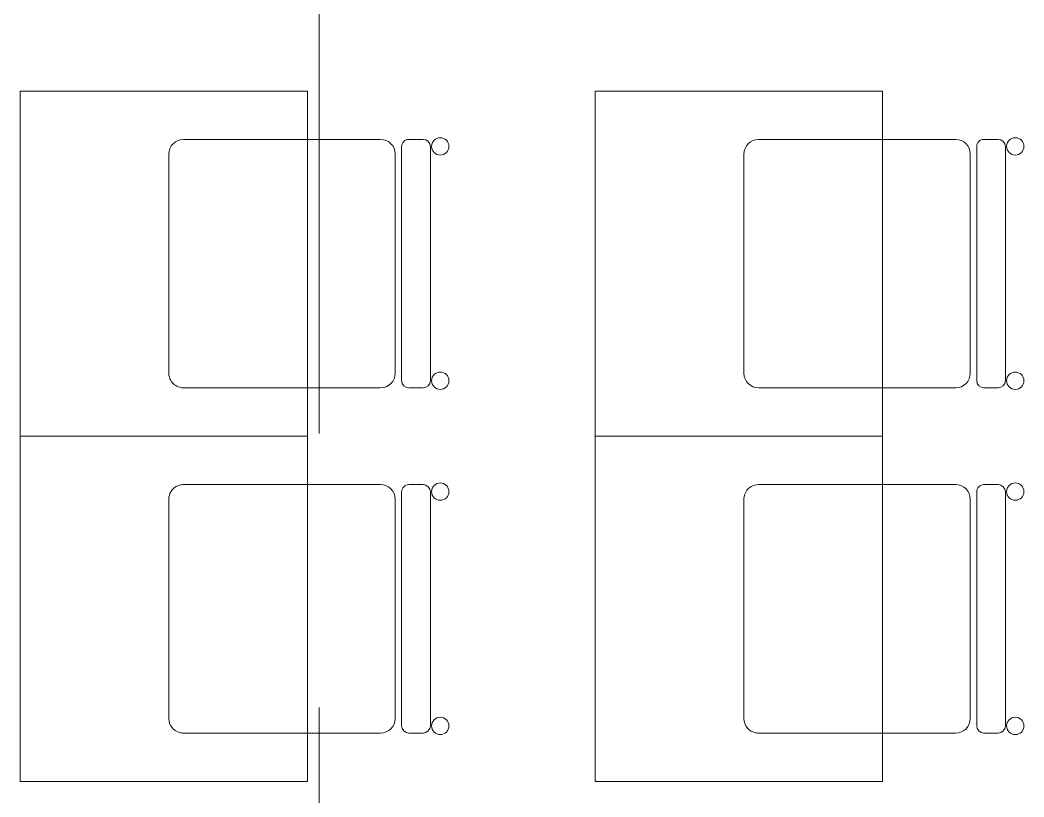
# Model space of a CAD drawing. Header units: millimetres. Extents: x 35840 to 252964, y -8553 to 29000.
# Drawn here: x 42640 to 44386, y 1073 to 2423 of the extents above; entities that cross this region are included whole.
import ezdxf

# ---------------------------------------------------------------- set-up
doc = ezdxf.new("R2010")
doc.units = ezdxf.units.MM
doc.linetypes.add('Осевая', pattern=[3175, 635, -476.25, 1587.5, -476.25])
doc.layers.add('I-FURN-1', color=9, linetype='Continuous', lineweight=9, true_color=0x808080)
doc.layers.add('Оси-2', color=7, linetype='Осевая', lineweight=9)

# ---------------------------------------------------------------- blocks, each defined once
blk = doc.blocks.new('Стол базовый прямоугольный - 1_7а-25476368-План расстановки мебели и оборудования 1 этажа в осях 12-23')
at = {"layer": 'I-FURN-1'}
for p, q in [((250, 300), (-250, 300)), ((-250, 300), (-250, -300)), ((250, -300), (250, 300)), ((-250, -300), (250, -300))]:
    blk.add_line(p, q, dxfattribs=at)
blk = doc.blocks.new('Стул Breuer - 1_9а-V77-План расстановки мебели и оборудования 1 этажа в осях 12-23')
at = {"layer": 'I-FURN-1'}
for p, q in [((190.5, 241.3), (-190.5, 241.3)), ((-215.9, 215.9), (-215.9, 0)), ((215.9, 0), (215.9, 215.9)), ((-215.9, 0), (-215.9, -127)), ((215.9, -127), (215.9, 0)), ((-190.5, -152.4), (190.5, -152.4)), ((203.2, -163.5), (-203.2, -163.5)), ((-215.9, -176.2), (-215.9, -200.8)), ((215.9, -200.8), (215.9, -176.2)), ((-203.2, -213.5), (203.2, -213.5))]:
    blk.add_line(p, q, dxfattribs=at)
for centre, radius, start, end in [((-190.5, 215.9), 25.4, 90, 180), ((190.5, 215.9), 25.4, 45, 90), ((190.5, 215.9), 25.4, 0, 45), ((-190.5, -127), 25.4, 180, 270), ((190.5, -127), 25.4, 270, 360), ((-203.2, -176.2), 12.7, 90, 180), ((203.2, -176.2), 12.7, 360, 90), ((-203.2, -200.8), 12.7, 180, 270), ((203.2, -200.8), 12.7, 270, 360), ((-203.5, -230.6), 15.1, 360, 180), ((203.7, -230.6), 15.1, 360, 180), ((-203.5, -230.6), 15.1, 180, 360), ((203.7, -230.6), 15.1, 180, 360)]:
    blk.add_arc(centre, radius, start, end, dxfattribs=at)
blk = doc.blocks.new('Стул Breuer - 1_9а-V78-План расстановки мебели и оборудования 1 этажа в осях 12-23')
at = {"layer": 'I-FURN-1'}
for p, q in [((190.5, 241.3), (-190.5, 241.3)), ((-215.9, 215.9), (-215.9, 0)), ((215.9, 0), (215.9, 215.9)), ((-215.9, 0), (-215.9, -127)), ((215.9, -127), (215.9, 0)), ((-190.5, -152.4), (190.5, -152.4)), ((203.2, -163.5), (-203.2, -163.5)), ((-215.9, -176.2), (-215.9, -200.8)), ((215.9, -200.8), (215.9, -176.2)), ((-203.2, -213.5), (203.2, -213.5))]:
    blk.add_line(p, q, dxfattribs=at)
for centre, radius, start, end in [((-190.5, 215.9), 25.4, 135, 165), ((-190.5, 215.9), 25.4, 105, 135), ((-190.5, 215.9), 25.4, 90, 105), ((190.5, 215.9), 25.4, 75, 90), ((190.5, 215.9), 25.4, 30, 75), ((190.5, 215.9), 25.4, 0, 30), ((-190.5, 215.9), 25.4, 165, 180), ((-190.5, -127), 25.4, 180, 270), ((190.5, -127), 25.4, 270, 360), ((-203.2, -176.2), 12.7, 90, 180), ((203.2, -176.2), 12.7, 360, 90), ((-203.2, -200.8), 12.7, 180, 270), ((203.2, -200.8), 12.7, 270, 360), ((-203.5, -230.6), 15.1, 360, 180), ((203.7, -230.6), 15.1, 360, 180), ((-203.5, -230.6), 15.1, 180, 360), ((203.7, -230.6), 15.1, 180, 360)]:
    blk.add_arc(centre, radius, start, end, dxfattribs=at)
blk = doc.blocks.new('Стул Breuer - 1_9а-V79-План расстановки мебели и оборудования 1 этажа в осях 12-23')
at = {"layer": 'I-FURN-1'}
for p, q in [((190.5, 241.3), (-190.5, 241.3)), ((-215.9, 215.9), (-215.9, 0)), ((215.9, 0), (215.9, 215.9)), ((-215.9, 0), (-215.9, -127)), ((215.9, -127), (215.9, 0)), ((-190.5, -152.4), (190.5, -152.4)), ((203.2, -163.5), (-203.2, -163.5)), ((-215.9, -176.2), (-215.9, -200.8)), ((215.9, -200.8), (215.9, -176.2)), ((-203.2, -213.5), (203.2, -213.5))]:
    blk.add_line(p, q, dxfattribs=at)
for centre, radius, start, end in [((-190.5, 215.9), 25.4, 120, 165), ((-190.5, 215.9), 25.4, 90, 120), ((190.5, 215.9), 25.4, 45, 90), ((190.5, 215.9), 25.4, 0, 45), ((-190.5, 215.9), 25.4, 165, 180), ((-190.5, -127), 25.4, 180, 270), ((190.5, -127), 25.4, 270, 360), ((-203.2, -176.2), 12.7, 90, 180), ((203.2, -176.2), 12.7, 360, 90), ((-203.2, -200.8), 12.7, 180, 270), ((203.2, -200.8), 12.7, 270, 360), ((-203.5, -230.6), 15.1, 360, 180), ((203.7, -230.6), 15.1, 360, 180), ((-203.5, -230.6), 15.1, 180, 360), ((203.7, -230.6), 15.1, 180, 360)]:
    blk.add_arc(centre, radius, start, end, dxfattribs=at)
blk = doc.blocks.new('Стул Breuer - 1_9а-V80-План расстановки мебели и оборудования 1 этажа в осях 12-23')
at = {"layer": 'I-FURN-1'}
for p, q in [((190.5, 241.3), (-190.5, 241.3)), ((-215.9, 215.9), (-215.9, 0)), ((215.9, 0), (215.9, 215.9)), ((-215.9, 0), (-215.9, -127)), ((215.9, -127), (215.9, 0)), ((-190.5, -152.4), (190.5, -152.4)), ((203.2, -163.5), (-203.2, -163.5)), ((-215.9, -176.2), (-215.9, -200.8)), ((215.9, -200.8), (215.9, -176.2)), ((-203.2, -213.5), (203.2, -213.5))]:
    blk.add_line(p, q, dxfattribs=at)
for centre, radius, start, end in [((-190.5, 215.9), 25.4, 90, 165), ((190.5, 215.9), 25.4, 30, 90), ((190.5, 215.9), 25.4, 15, 30), ((-190.5, 215.9), 25.4, 165, 180), ((190.5, 215.9), 25.4, 0, 15), ((-190.5, -127), 25.4, 180, 270), ((190.5, -127), 25.4, 270, 360), ((-203.2, -176.2), 12.7, 90, 180), ((203.2, -176.2), 12.7, 360, 90), ((-203.2, -200.8), 12.7, 180, 270), ((203.2, -200.8), 12.7, 270, 360), ((-203.5, -230.6), 15.1, 360, 180), ((203.7, -230.6), 15.1, 360, 180), ((-203.5, -230.6), 15.1, 180, 360), ((203.7, -230.6), 15.1, 180, 360)]:
    blk.add_arc(centre, radius, start, end, dxfattribs=at)

msp = doc.modelspace()

# ---------------------------------------------------------------- linework, layer by layer
at = {"layer": 'Оси-2'}
msp.add_line((43160, 593.7), (43160, 24898.1), dxfattribs=at)

# ---------------------------------------------------------------- block references
at = {"layer": 'I-FURN-1'}
for p in [(42890, 2000), (43890, 2000), (42890, 1400), (43890, 1400)]:
    msp.add_blockref('Стол базовый прямоугольный - 1_7а-25476368-План расстановки мебели и оборудования 1 этажа в осях 12-23', p, dxfattribs=at)
at = {"layer": 'I-FURN-1', "rotation": 89.99999999999959}
for name, p in [('Стул Breuer - 1_9а-V79-План расстановки мебели и оборудования 1 этажа в осях 12-23', (43140, 2000)), ('Стул Breuer - 1_9а-V77-План расстановки мебели и оборудования 1 этажа в осях 12-23', (44140, 2000)), ('Стул Breuer - 1_9а-V80-План расстановки мебели и оборудования 1 этажа в осях 12-23', (43140, 1400)), ('Стул Breuer - 1_9а-V78-План расстановки мебели и оборудования 1 этажа в осях 12-23', (44140, 1400))]:
    msp.add_blockref(name, p, dxfattribs=at)

doc.saveas('drawing.dxf')
